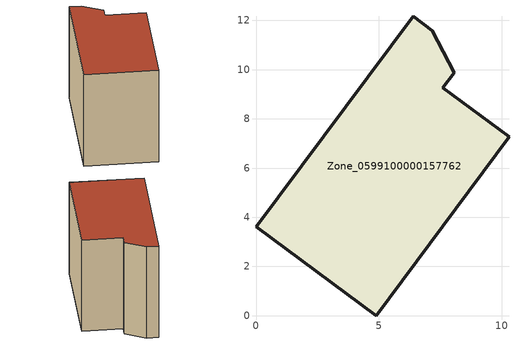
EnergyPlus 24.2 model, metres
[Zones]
Zone_0599100000157762
 floor ground (C_G): 7.16,11.58 8.06,9.88 7.6,9.26 10.29,7.27 4.88,0 0,3.62 6.39,12.16 z1.53
 wall outside (C_F): 4.88,0 10.29,7.27 7.6,9.26 8.06,9.88 7.16,11.58 6.39,12.16 0,3.62 4.88,0 z1.53:10.05
 roof outside (C_R): 8.06,9.88 7.16,11.58 6.39,12.16 0,3.62 4.88,0 10.29,7.27 7.6,9.26 z10.05
[BUILDING]
Pand.0599100000157762: North Axis=0; Terrain=City; Loads Convergence Tolerance Value=0.04; Temperature Convergence Tolerance Value=0.4; Solar Distribution=FullExterior; Maximum Number of Warmup Days=25; Minimum Number of Warmup Days=1
[Site:Location]
Rotterdam.The.Hague.AP_ZH_NLD Design_Conditions: Latitude=51.96; Longitude=4.45; Time Zone=1; Elevation=-4.5
[SITE:GROUNDTEMPERATURE:BUILDINGSURFACE]
18, 18, 18, 18, 18, 18, 18, 18, 18, 18, 18, 18
[MATERIAL] Thermal Absorptance=0.9; Solar Absorptance=0.7; Visible Absorptance=0.7
Name | Roughness | Thickness | Conductivity | Density | Specific Heat
G.TI.1965-1974 | MediumSmooth | 0.15 | 0.882353 | 540 | 1210
F.TI.1965-1974 | Rough | 0.3 | 0.697674 | 1920 | 840
R.TI.1965-1974 | MediumRough | 0.2 | 0.232558 | 1500 | 1000
[CONSTRUCTION]
C_G: G.TI.1965-1974
C_F: F.TI.1965-1974
C_R: R.TI.1965-1974
[ZONE]
Zone_0599100000157762: Type=1; Multiplier=1; Ceiling Height=Autocalculate; Volume=Autocalculate; Floor Area=autocalculate; Part of Total Floor Area=Yes
[ZONEINFILTRATION:DESIGNFLOWRATE]
Infil_Zone_0599100000157762: Zone or ZoneList or Space or SpaceList=Zone_0599100000157762; Schedule=AlwaysOn; Design Flow Rate Calculation Method=Flow/Area; Flow Rate per Floor Area=0.003; Constant Term Coefficient=1; Temperature Term Coefficient=0; Velocity Term Coefficient=0; Velocity Squared Term Coefficient=0
[HVACTEMPLATE:ZONE:IDEALLOADSAIRSYSTEM]
Zone_0599100000157762: Maximum Heating Supply Air Temperature=50; Minimum Cooling Supply Air Temperature=13; Maximum Heating Supply Air Humidity Ratio=0.0156; Minimum Cooling Supply Air Humidity Ratio=0.0077; Heating Limit=NoLimit; Cooling Limit=NoLimit; Dehumidification Control Type=ConstantSensibleHeatRatio; Cooling Sensible Heat Ratio=0.7; Dehumidification Setpoint=60; Humidification Control Type=None; Humidification Setpoint=30; Outdoor Air Method=None; Outdoor Air Flow Rate per Person=0.00944; Outdoor Air Flow Rate per Zone Floor Area=0; Outdoor Air Flow Rate per Zone=0; Demand Controlled Ventilation Type=None; Outdoor Air Economizer Type=NoEconomizer; Heat Recovery Type=None; Sensible Heat Recovery Effectiveness=0.7; Latent Heat Recovery Effectiveness=0.65
[ZONECONTROL:THERMOSTAT]
ThermostatControl_Zone_0599100000157762: Zone or ZoneList=Zone_0599100000157762; Control Type Schedule=DualSetpointControlType; Control 1=Thermostat_Zone_0599100000157762; Temperature Difference Between Cutout And Setpoint=0
[THERMOSTATSETPOINT:DUALSETPOINT]
Thermostat_Zone_0599100000157762: Heating Setpoint Temperature Schedule=HeatingSetpoint_Zone_0599100000157762; Cooling Setpoint Temperature Schedule=CoolingSetpoint_Zone_0599100000157762
[SCHEDULE:COMPACT]
HeatingSetpoint_Zone_0599100000157762: Through: 12/31, For: AllDays, Until: 24:00, 21
CoolingSetpoint_Zone_0599100000157762: Through: 12/31, For: AllDays, Until: 24:00, 24
DualSetpointControlType: Through: 12/31, For: AllDays, Until: 24:00, 4
AlwaysOn: Through: 12/31, For: AllDays, Until: 24:00, 1
